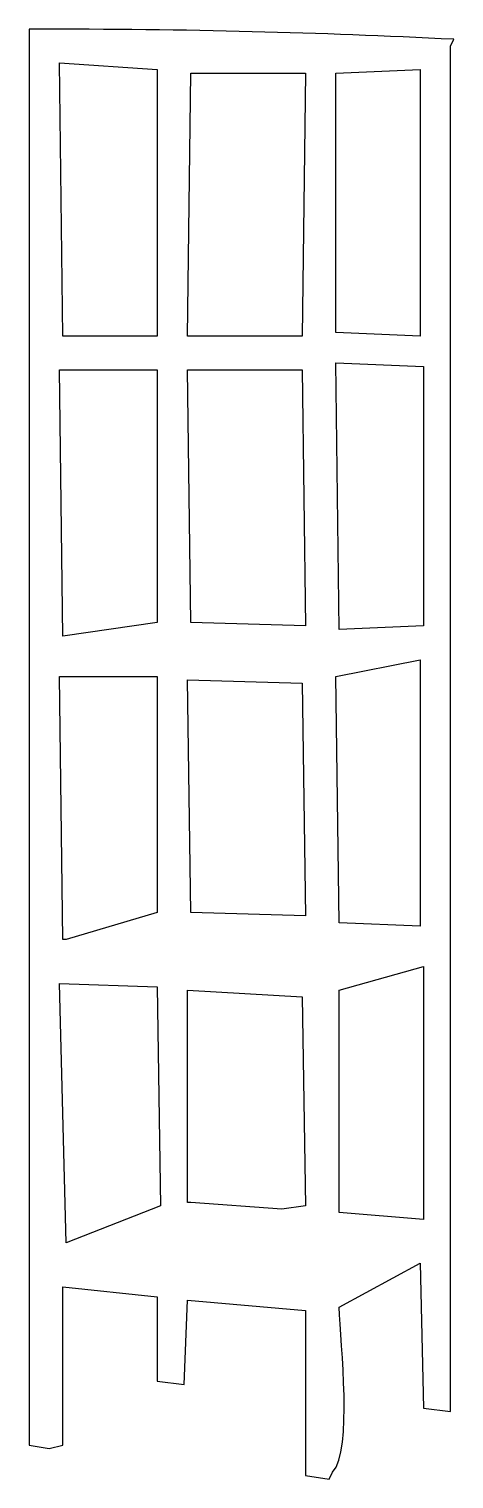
# Model space of a CAD drawing. Header units: centimetres. Extents: x -2.9 to 2.9, y -9.9 to 9.9.
import ezdxf

# ---------------------------------------------------------------- set-up
doc = ezdxf.new("R2010")
doc.units = ezdxf.units.CM
doc.header["$MEASUREMENT"] = 0
doc.layers.add('Camada 1', color=7, linetype='Continuous')

msp = doc.modelspace()

# ---------------------------------------------------------------- linework, layer by layer
at = {"layer": 'Camada 1'}
for points, knots in [([(0.87298, -7.58171), (0.87298, -7.58171), (-0.73516, -7.44386), (-0.73516, -7.44386), (-0.73516, -7.44386), (-0.73516, -7.44386), (-0.78109, -8.59263), (-0.78109, -8.59263), (-0.78109, -8.59263), (-0.78109, -8.59263), (-1.14868, -8.54665), (-1.14868, -8.54665), (-1.14868, -8.54665), (-1.14868, -8.54665), (-1.14868, -7.39793), (-1.14868, -7.39793), (-1.14868, -7.39793), (-1.14868, -7.39793), (-2.43527, -7.26008), (-2.43527, -7.26008), (-2.43527, -7.26008), (-2.43527, -7.26008), (-2.43527, -9.41969), (-2.43527, -9.41969), (-2.43527, -9.41969), (-2.43527, -9.41969), (-2.619, -9.46562), (-2.619, -9.46562), (-2.619, -9.46562), (-2.619, -9.46562), (-2.89471, -9.4197), (-2.89471, -9.4197), (-2.89471, -9.4197), (-2.89471, -9.4197), (-2.89471, 9.87909), (-2.89471, 9.87909), (-2.89471, 9.87909), (-0.64147, 9.88176), (1.02477, 9.83157), (2.89471, 9.74124), (2.89471, 9.74124), (2.89471, 9.74124), (2.84878, 9.6493), (2.84878, 9.6493), (2.84878, 9.6493), (2.84878, 9.6493), (2.84878, -8.9602), (2.84878, -8.9602), (2.84878, -8.9602), (2.84878, -8.9602), (2.48119, -8.91432), (2.48119, -8.91432), (2.48119, -8.91432), (2.48119, -8.91432), (2.43526, -6.93846), (2.43526, -6.93846), (2.43526, -6.93846), (2.43526, -6.93846), (1.3325, -7.53581), (1.3325, -7.53581), (1.3325, -7.53581), (1.34737, -8.05789), (1.51983, -9.47962), (1.24058, -9.78733), (1.24058, -9.78733), (1.24058, -9.78733), (1.1946, -9.87925), (1.1946, -9.87925), (1.1946, -9.87925), (1.1946, -9.87925), (0.87297, -9.83329), (0.87297, -9.83329), (0.87297, -9.83329), (0.87297, -9.83329), (0.87298, -7.58171), (0.87298, -7.58171)], [0, 0, 0, 0, 0.05, 0.05, 0.05, 0.05, 0.1, 0.1, 0.1, 0.1, 0.15, 0.15, 0.15, 0.15, 0.2, 0.2, 0.2, 0.2, 0.25, 0.25, 0.25, 0.25, 0.3, 0.3, 0.3, 0.3, 0.35, 0.35, 0.35, 0.35, 0.4, 0.4, 0.4, 0.4, 0.45, 0.45, 0.45, 0.45, 0.5, 0.5, 0.5, 0.5, 0.55, 0.55, 0.55, 0.55, 0.6, 0.6, 0.6, 0.6, 0.65, 0.65, 0.65, 0.65, 0.7, 0.7, 0.7, 0.7, 0.75, 0.75, 0.75, 0.75, 0.8, 0.8, 0.8, 0.8, 0.85, 0.85, 0.85, 0.85, 0.9, 0.9, 0.9, 0.9, 1, 1, 1, 1]), ([(-2.4812, 9.41959), (-2.4812, 9.41959), (-2.43527, 5.69767), (-2.43527, 5.69767), (-2.43527, 5.69767), (-2.43527, 5.69767), (-1.14868, 5.69767), (-1.14868, 5.69767), (-1.14868, 5.69767), (-1.14868, 5.69767), (-1.14868, 9.32767), (-1.14868, 9.32767), (-1.14868, 9.32767), (-1.14868, 9.32767), (-2.4812, 9.41959), (-2.4812, 9.41959)], [0, 0, 0, 0, 0.2, 0.2, 0.2, 0.2, 0.4, 0.4, 0.4, 0.4, 0.6, 0.6, 0.6, 0.6, 1, 1, 1, 1]), ([(1.28652, 5.7436), (1.28652, 5.7436), (2.43526, 5.69767), (2.43526, 5.69767), (2.43526, 5.69767), (2.43526, 5.69767), (2.43526, 9.32767), (2.43526, 9.32767), (2.43526, 9.32767), (2.43526, 9.32767), (1.28652, 9.28174), (1.28652, 9.28174), (1.28652, 9.28174), (1.28652, 9.28174), (1.28652, 5.7436), (1.28652, 5.7436)], [0, 0, 0, 0, 0.2, 0.2, 0.2, 0.2, 0.4, 0.4, 0.4, 0.4, 0.6, 0.6, 0.6, 0.6, 1, 1, 1, 1]), ([(-0.68923, 9.28174), (-0.68923, 9.28174), (-0.73516, 5.69767), (-0.73516, 5.69767), (-0.73516, 5.69767), (-0.73516, 5.69767), (0.82705, 5.69767), (0.82705, 5.69767), (0.82705, 5.69767), (0.82705, 5.69767), (0.87298, 9.28174), (0.87298, 9.28174), (0.87298, 9.28174), (0.87298, 9.28174), (-0.68923, 9.28174), (-0.68923, 9.28174)], [0, 0, 0, 0, 0.2, 0.2, 0.2, 0.2, 0.4, 0.4, 0.4, 0.4, 0.6, 0.6, 0.6, 0.6, 1, 1, 1, 1]), ([(-2.43526, 1.60816), (-2.43526, 1.60816), (-1.14867, 1.79197), (-1.14867, 1.79197), (-1.14867, 1.79197), (-1.14867, 1.79197), (-1.14867, 5.23817), (-1.14867, 5.23817), (-1.14867, 5.23817), (-1.14867, 5.23817), (-2.4812, 5.23817), (-2.4812, 5.23817), (-2.4812, 5.23817), (-2.4812, 5.23817), (-2.43526, 1.60816), (-2.43526, 1.60816)], [0, 0, 0, 0, 0.2, 0.2, 0.2, 0.2, 0.4, 0.4, 0.4, 0.4, 0.6, 0.6, 0.6, 0.6, 1, 1, 1, 1]), ([(-0.73516, 5.23817), (-0.73516, 5.23817), (-0.68923, 1.79197), (-0.68923, 1.79197), (-0.68923, 1.79197), (-0.68923, 1.79197), (0.87298, 1.74604), (0.87298, 1.74604), (0.87298, 1.74604), (0.87298, 1.74604), (0.82705, 5.23817), (0.82705, 5.23817), (0.82705, 5.23817), (0.82705, 5.23817), (-0.73516, 5.23817), (-0.73516, 5.23817)], [0, 0, 0, 0, 0.2, 0.2, 0.2, 0.2, 0.4, 0.4, 0.4, 0.4, 0.6, 0.6, 0.6, 0.6, 1, 1, 1, 1]), ([(1.28652, 5.33008), (1.28652, 5.33008), (1.3325, 1.70008), (1.3325, 1.70008), (1.3325, 1.70008), (1.3325, 1.70008), (2.48119, 1.74601), (2.48119, 1.74601), (2.48119, 1.74601), (2.48119, 1.74601), (2.48119, 1.79194), (2.48119, 1.79194), (2.48119, 1.79194), (2.48119, 1.79194), (2.4812, 5.28413), (2.4812, 5.28413), (2.4812, 5.28413), (2.4812, 5.28413), (1.28652, 5.33008), (1.28652, 5.33008)], [0, 0, 0, 0, 0.16666667, 0.16666667, 0.16666667, 0.16666667, 0.33333333, 0.33333333, 0.33333333, 0.33333333, 0.5, 0.5, 0.5, 0.5, 0.66666667, 0.66666667, 0.66666667, 0.66666667, 1, 1, 1, 1]), ([(2.43526, -2.34347), (2.43526, -2.34347), (2.43526, 1.28651), (2.43526, 1.28651), (2.43526, 1.28651), (2.43526, 1.28651), (1.28652, 1.05677), (1.28652, 1.05677), (1.28652, 1.05677), (1.28652, 1.05677), (1.3325, -2.29756), (1.3325, -2.29756), (1.3325, -2.29756), (1.3325, -2.29756), (2.43526, -2.34347), (2.43526, -2.34347)], [0, 0, 0, 0, 0.2, 0.2, 0.2, 0.2, 0.4, 0.4, 0.4, 0.4, 0.6, 0.6, 0.6, 0.6, 1, 1, 1, 1]), ([(-1.14868, 1.0568), (-1.14868, 1.0568), (-2.4812, 1.0568), (-2.4812, 1.0568), (-2.4812, 1.0568), (-2.4812, 1.0568), (-2.43527, -2.5273), (-2.43527, -2.5273), (-2.43527, -2.5273), (-2.43527, -2.5273), (-2.38933, -2.5273), (-2.38933, -2.5273), (-2.38933, -2.5273), (-2.38933, -2.5273), (-1.14867, -2.15966), (-1.14867, -2.15966), (-1.14867, -2.15966), (-1.14867, -2.15966), (-1.14868, 1.0568), (-1.14868, 1.0568)], [0, 0, 0, 0, 0.16666667, 0.16666667, 0.16666667, 0.16666667, 0.33333333, 0.33333333, 0.33333333, 0.33333333, 0.5, 0.5, 0.5, 0.5, 0.66666667, 0.66666667, 0.66666667, 0.66666667, 1, 1, 1, 1]), ([(-0.73516, 1.01084), (-0.73516, 1.01084), (-0.68923, -2.15969), (-0.68923, -2.15969), (-0.68923, -2.15969), (-0.68923, -2.15969), (0.87298, -2.20567), (0.87298, -2.20567), (0.87298, -2.20567), (0.87298, -2.20567), (0.82705, 0.96489), (0.82705, 0.96489), (0.82705, 0.96489), (0.82705, 0.96489), (-0.73516, 1.01084), (-0.73516, 1.01084)], [0, 0, 0, 0, 0.2, 0.2, 0.2, 0.2, 0.4, 0.4, 0.4, 0.4, 0.6, 0.6, 0.6, 0.6, 1, 1, 1, 1]), ([(1.33253, -6.24922), (1.33253, -6.24922), (2.48122, -6.34111), (2.48122, -6.34111), (2.48122, -6.34111), (2.48122, -6.34111), (2.48122, -2.89489), (2.48122, -2.89489), (2.48122, -2.89489), (2.48122, -2.89489), (1.33253, -3.21654), (1.33253, -3.21654), (1.33253, -3.21654), (1.33253, -3.21654), (1.33253, -6.24922), (1.33253, -6.24922)], [0, 0, 0, 0, 0.2, 0.2, 0.2, 0.2, 0.4, 0.4, 0.4, 0.4, 0.6, 0.6, 0.6, 0.6, 1, 1, 1, 1]), ([(-2.4812, -3.1246), (-2.4812, -3.1246), (-2.38931, -6.66274), (-2.38931, -6.66274), (-2.38931, -6.66274), (-2.38931, -6.66274), (-1.10272, -6.15728), (-1.10272, -6.15728), (-1.10272, -6.15728), (-1.10272, -6.15728), (-1.14865, -3.17058), (-1.14865, -3.17058), (-1.14865, -3.17058), (-1.14865, -3.17058), (-2.4812, -3.1246), (-2.4812, -3.1246)], [0, 0, 0, 0, 0.2, 0.2, 0.2, 0.2, 0.4, 0.4, 0.4, 0.4, 0.6, 0.6, 0.6, 0.6, 1, 1, 1, 1]), ([(-0.73516, -3.21654), (-0.73516, -3.21654), (-0.73516, -6.11132), (-0.73516, -6.11132), (-0.73516, -6.11132), (-0.73516, -6.11132), (-0.68923, -6.11132), (-0.68923, -6.11132), (-0.68923, -6.11132), (-0.68923, -6.11132), (0.55137, -6.20324), (0.55137, -6.20324), (0.55137, -6.20324), (0.55137, -6.20324), (0.87297, -6.15731), (0.87297, -6.15731), (0.87297, -6.15731), (0.87297, -6.15731), (0.82704, -3.30846), (0.82704, -3.30846), (0.82704, -3.30846), (0.82704, -3.30846), (-0.73516, -3.21654), (-0.73516, -3.21654)], [0, 0, 0, 0, 0.14285714, 0.14285714, 0.14285714, 0.14285714, 0.28571429, 0.28571429, 0.28571429, 0.28571429, 0.42857143, 0.42857143, 0.42857143, 0.42857143, 0.57142857, 0.57142857, 0.57142857, 0.57142857, 0.71428571, 0.71428571, 0.71428571, 0.71428571, 1, 1, 1, 1])]:
    msp.add_open_spline(points, degree=3, knots=knots, dxfattribs=at)

doc.saveas('drawing.dxf')
